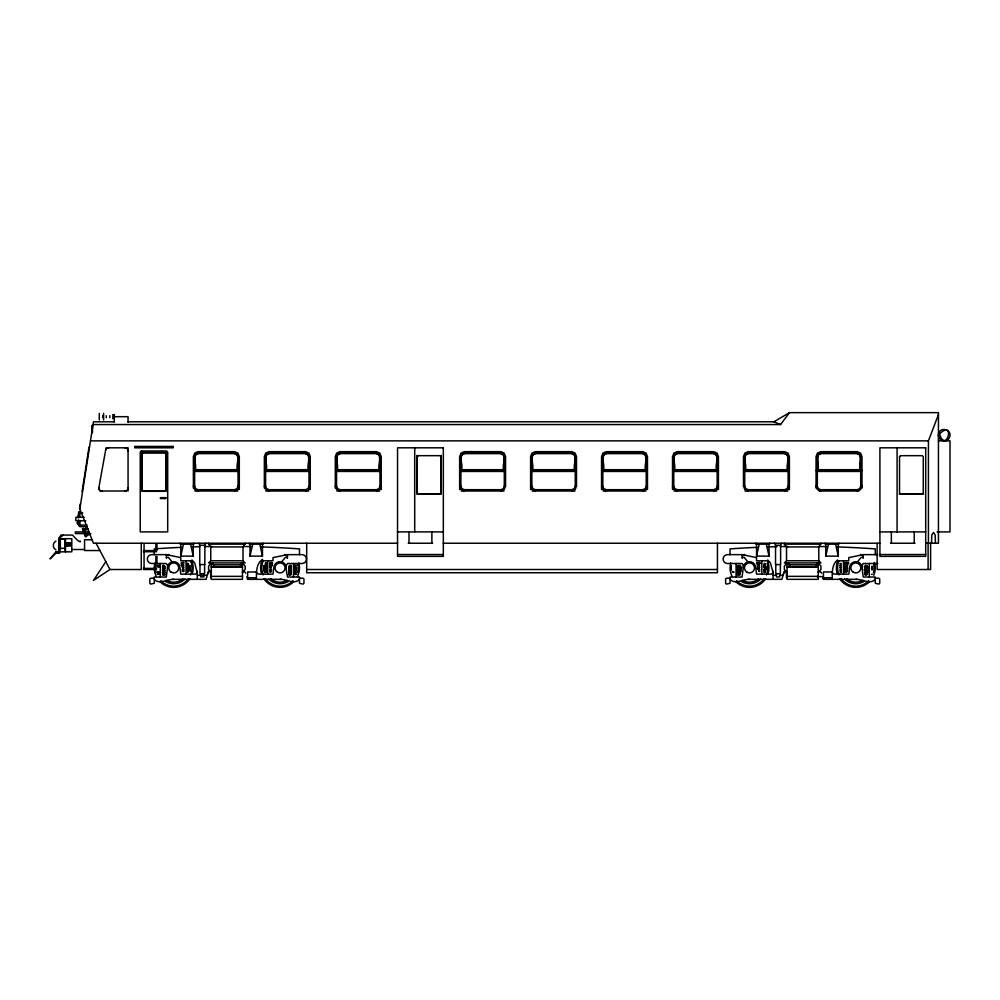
<?xml version="1.0" encoding="UTF-8"?>
<svg xmlns="http://www.w3.org/2000/svg" width="1000" height="1000" viewBox="0 0 1000 1000"><rect width="100%" height="100%" fill="white"/><g stroke="black" fill="none" stroke-linecap="round" stroke-linejoin="round"><path stroke-width="1.5" d="M864 569.913L864.7 569L868.012 568.675M743.487 566.3L742.075 577.025L730.062 577.025L730.062 583.3L726.425 584.113L725.612 583.3L725.612 578.987L726.425 578.188L730.062 578.188M263.788 569.2L263.712 568.525M79.525 508.787L79.675 507.812M79.825 506.85L79.975 505.887M80.125 504.925L80.275 503.95M82.075 491.737L89.025 447.075M847.45 567.675L847.525 568.362M299.475 579.338C295 584.925 285.425 578.837 280.05 579.338M875.25 579.338C870.775 584.925 861.2 578.837 855.825 579.338M98.537 489.513L106.062 447.812L128.062 447.812L128.062 491M238.05 486.075L237.05 488.638L234.613 489.688L198.088 489.688L195.65 488.638L194.638 486.075L194.638 456.575L195.65 454.025L198.088 452.962L234.613 452.962L237.05 454.025L238.05 456.575L238.05 486.075L239.3 486.075L237.925 489.562L234.613 491M309.012 486.075L308 488.638L305.562 489.688L269.037 489.688L266.613 488.638L265.6 486.075L265.6 456.575L266.613 454.025L269.037 452.962L305.562 452.962L308 454.025L309.012 456.575L309.012 486.075L310.262 486.075L308.888 489.562L305.562 491M379.975 486.075L378.963 488.638L376.525 489.688L340 489.688L337.562 488.638L336.562 486.075L336.562 456.575L337.562 454.025L340 452.962L376.525 452.962L378.963 454.025L379.975 456.575L379.975 486.075L381.225 486.075L379.85 489.562L376.525 491M504.3 486.075L503.3 488.638L500.863 489.688L464.338 489.688L461.9 488.638L460.887 486.075L460.887 456.575L461.9 454.025L464.338 452.962L500.863 452.962L503.3 454.025L504.3 456.575L504.3 486.075L505.562 486.075L505.562 456.575L504.188 453.1L500.863 451.65L464.338 451.65L461.012 453.1L459.637 456.575L459.637 489.538M505.562 486.075L504.188 489.562L500.863 491M575.262 486.075L574.25 488.638L571.825 489.688L535.3 489.688L532.863 488.638L531.85 486.075L531.85 456.575L532.863 454.025L535.3 452.962L571.825 452.962L574.25 454.025L575.262 456.575L575.262 486.075L576.512 486.075L576.512 456.575L575.138 453.1L571.825 451.65L535.3 451.65L531.975 453.1L530.6 456.575L530.6 489.538M576.512 486.075L575.138 489.562L571.825 491M646.225 486.075L645.212 488.638L642.775 489.688L606.25 489.688L603.812 488.638L602.812 486.075L602.812 456.575L603.812 454.025L606.25 452.962L642.775 452.962L645.212 454.025L646.225 456.575L646.225 486.075L647.475 486.075L646.1 489.562L642.775 491M717.175 486.075L716.175 488.638L713.737 489.688L677.212 489.688L674.775 488.638L673.763 486.075L673.763 456.575L674.775 454.025L677.212 452.962L713.737 452.962L716.175 454.025L717.175 456.575L717.175 486.075L718.425 486.075L717.05 489.562L713.737 491M788.138 486.075L787.125 488.638L784.688 489.688L748.162 489.688L745.738 488.638L744.725 486.075L744.725 456.575L745.738 454.025L748.162 452.962L784.688 452.962L787.125 454.025L788.138 456.575L788.138 486.075L789.388 486.075L788.012 489.562L784.688 491M860.725 486.075L859.712 488.638L857.275 489.688L820.75 489.688L818.312 488.638L817.312 486.075L817.312 456.575L818.312 454.025L820.75 452.962L857.275 452.962L859.712 454.025L860.725 456.575L860.725 486.075L861.975 486.075L860.6 489.562L857.275 491M193.238 544.15L193.238 556.125L180.775 556.125L183.45 544.15M262.462 544.15L262.462 556.125L250.012 556.125L252.675 544.15M769.013 544.15L769.013 556.125L756.55 556.125L759.225 544.15M838.238 544.15L838.238 556.125L825.788 556.125L828.45 544.15M263.75 571.213L263.738 570.525M847.475 565.675L847.487 566.362M182.062 566.362L181.812 565.425L183.775 565.65M190.025 570.525L190.012 571.213M208.45 571.25L206.112 579.338L172.575 579.338M784.225 571.25L781.888 579.338L748.35 579.338M928.425 543.225L928.425 440.863L938.438 414.562M190.062 568.525L189.988 569.2M198.875 543.225L199.762 545.262L199.762 564.538L204.838 564.538L204.838 545.262L205.725 543.225M774.65 543.225L775.537 545.262L775.537 564.538L780.612 564.538L780.612 545.262L781.5 543.225M741.325 569.913L739.463 570.688M285.85 566.3L287.475 563.5L302 563.5A4.438 4.438 0 0 0 306.438 559.062A4.438 4.438 0 0 0 302 554.637L287.475 554.637L272.987 557.612L272.987 560.8L261.7 560.8L261.7 560.075C256.087 564.175 256.388 573.062 256.462 579.338M861.625 566.3L863.25 563.5L877.775 563.5M737.325 568.9L741.312 568M105.812 561.675L93.45 580.462L109.963 569.513L141.263 569.513L141.263 543.225M78.737 522.55L78.15 523.387L77.088 522.55L77.688 524.075L78.737 523.237M93.025 424.55L780.562 424.55L789.5 412.65L938.438 412.65L938.438 543.225L925.7 543.225M243.025 560.775L210.75 560.775L208.588 562.925L245.175 562.925L243.025 560.775L243.025 546.938L245.175 543.225M818.8 560.775L786.525 560.775L784.362 562.925L820.962 562.925L818.8 560.775L818.8 546.938L820.962 543.225M242.475 572.575L245.175 569.362L245.175 566.138L242.475 562.925L242.475 579.338L211.3 579.338L211.3 562.925L208.588 566.138L208.588 569.362L211.3 572.575M756.612 563.775L759.488 563.062M818.25 572.575L820.962 569.362L820.962 566.138L818.25 562.925L818.25 579.338L787.075 579.338L787.075 562.925L784.362 566.138L784.362 569.362L787.075 572.575M58.688 553.212L58.688 538.688L71.8 538.688L71.8 551.838L56.013 551.838L50 558.875L56.013 553.212L59.562 553.212L59.562 551.838M63.312 535.075L58.688 538.688L61 535.075L72.463 535.075L77.85 540.662L80.312 541.85L80.312 541.087M743.575 566.075L747.887 561.888L744.287 557.5A1.45 1.45 0 0 0 742.138 558.25L742.075 554.637L727.55 554.637A4.438 4.438 0 0 0 723.112 559.062A4.438 4.438 0 0 0 727.55 563.5L742.075 563.5L743.7 566.3M757.525 568.587L757.463 567.362L759.587 567.6M55.963 541.062C52.425 542.737 52.425 548.225 55.963 549.913M848.612 562.562L844.775 563.188M127.775 421.8L773.863 421.8L789.5 412.65M165.025 568.475L162.675 568.812L164.85 569M288.7 567.137L291.075 566.788M741.062 566.375L737.3 566.925M181.912 562.638L183.837 562.475M272.538 562.762L270.15 563.112M757.7 562.638L759.613 562.475M766.038 566.413L766.25 567.65L764.025 567.337M288.612 569.163L291.1 568.75L288.612 568.4M165.113 566.462L162.638 566.85M83.725 529.087L87.275 527.675M82.725 529.7L83.8 529.275M83.975 529.738L87.537 528.325M87.613 528.513L84.05 529.925L83.462 528.425L82.387 528.85L85.55 536.8L86.613 536.375L86.275 535.525L85.213 535.95M87.875 529.175L84.312 530.588L86.088 535.062L89.65 533.65M85.763 534.212L89.312 532.812M86.013 534.875L89.575 533.462M86.35 535.712L89.913 534.3M288.663 571.1L291.137 570.725L288.688 570.425M181.238 563.425L182.025 563.225M288.712 573.038L291.175 572.688M181.287 565.325L182.075 565.163M165.037 574.412L162.587 574.738M198.088 453.625C191.6 455.387 197.162 465.337 195.263 469.688M269.037 453.625C262.55 455.387 268.125 465.337 266.225 469.688M340 453.625C333.512 455.387 339.087 465.337 337.188 469.688M464.338 453.625C457.85 455.387 463.425 465.337 461.525 469.688M535.3 453.625C528.812 455.387 534.375 465.337 532.475 469.688M606.25 453.625C599.763 455.387 605.337 465.337 603.438 469.688M677.212 453.625C670.725 455.387 676.287 465.337 674.388 469.688M748.162 453.625C741.675 455.387 747.25 465.337 745.35 469.688M820.75 453.625C814.262 455.387 819.837 465.337 817.938 469.688M877.775 554.637L863.25 554.637L848.775 557.612L848.775 560.8L837.475 560.8L837.475 560.075C831.862 564.175 832.163 573.062 832.237 579.338M164.925 570.513L163.688 570.688M164.975 572.463L162.55 572.75M288.775 574.975L291.2 574.675L288.738 574.412M864.825 572.938L868.037 572.612M182.138 564.587L181.762 563.45L183.738 563.713M190.2 568.375L189.325 568.5M272.425 564.775L270 565.062L272.475 565.325M757.4 565.25L759.513 565L757.6 564.862M757.85 566.538L757.588 565.425L759.55 565.65M173.725 579.338C168.35 578.837 158.775 584.925 154.3 579.338M749.5 579.338C744.125 578.837 734.55 584.925 730.075 579.338M865.037 574.888L866.975 574.675L864.85 574.487M757.613 567.163L759.55 566.962L757.4 566.775M739.963 565.3L737.2 565.538M739.963 572.6L737.262 572.837M740.037 573.188L737.225 573.438M740.025 574.575L737.275 574.812M865.225 570.887L868.025 570.638M189.125 566.562L189.825 566.487M182.275 570.4L183.888 570.237M189.938 569.775L187.237 570.013M190.012 570.35L188.325 570.525M263.95 565.538L266.625 565.3M263.637 566.15L266.475 565.9M263.888 567.5L266.613 567.263M263.688 568.088L266.488 567.837M263.837 569.45L266.588 569.212M263.75 570.025L266.512 569.788M271.575 569.388L269.938 569.55M271.512 571.35L269.9 571.5M758.637 564.513C756.95 565.212 757.438 562.35 759.513 563.713M765.6 566.487L763.988 566.65M765.113 568.5C766.475 567.5 766.275 570.462 764.05 569.288M765.725 569.775L764.087 569.925M839.725 565.538L841.338 565.388M847.412 564.913L844.7 565.15M847.463 565.487L844.663 565.737M839.663 567.5L841.3 567.337M847.475 566.862L844.725 567.1M847.4 567.438L844.638 567.675M847.537 568.8L844.737 569.05M847.35 569.388L844.625 569.625M847.588 570.737L844.75 570.988M847.288 571.35L844.613 571.587M157.15 565.275L159.162 565.112M162.525 565.462C165.225 564.362 165 567.65 162.613 566.175M162.488 567.438C165.275 565.988 165.2 569.425 162.463 568.15M162.463 569.425C165.275 568.088 165.037 571.462 162.488 570.125M162.6 571.388C165.15 570.237 165.1 573.5 162.525 572.112M162.575 573.35C165.25 571.95 165.2 575.462 162.562 574.075M291.163 566.175C288.612 567.475 288.863 564.338 291.25 565.462M291.312 568.15C288.575 569.425 288.488 565.988 291.288 567.438M296.675 567.75L294.675 567.9M296.712 568.337L294.637 568.5M291.275 570.125C288.738 571.462 288.5 568.088 291.312 569.425M296.663 570.312L294.613 570.475M291.25 572.112C288.438 573.35 288.8 569.925 291.163 571.388M296.613 572.288L294.6 572.45M291.212 574.075C288.562 575.462 288.512 571.95 291.2 573.35M296.575 574.275L294.587 574.438M866.938 566.175C864.388 567.475 864.638 564.338 867.025 565.462M871.562 566.45L872.537 566.375M867.087 568.15L864.887 568.462L865.15 567.288M871.538 567.825L872.463 567.75M871.525 568.425L872.487 568.337M867.062 570.125C864.513 571.462 864.275 568.088 867.087 569.425M871.562 569.8L872.5 569.725M867.025 572.112C864.212 573.35 864.575 569.925 866.95 571.388M866.988 574.075L864.85 574.325L865.163 573.188M871.438 574.35L872.35 574.275M182.8 565.087L183.738 565L181.175 564.688M182.85 567.038L183.775 566.962L182.8 566.938M270.038 563.713C272.413 562.388 272.75 565.7 269.975 564.425M270 565.65L272.15 565.413L271.712 566.362M270.975 566.938L270.038 567.025L270.925 567.038M269.962 567.6L270.912 567.513M270.062 568.962L271.025 568.888M270.1 570.913L271.062 570.825M764.025 564.688L764.95 564.612M758.75 570.325L759.663 570.237M840.212 563.525L841.188 563.438M764.1 570.525L765.062 570.438M840.113 564.138L841.1 564.05M764.062 572.463L765.013 572.375M840.163 566.062L841.125 565.988M840.2 568L841.162 567.925M840.325 569.375L841.275 569.288M840.25 569.95L841.2 569.862M840.288 571.312L841.237 571.237M157.95 565.788L159.062 565.7M187.275 564.188L188.388 564.1L187.312 563.962M158.05 567.175L159.15 567.1M187.162 564.763L188.238 564.688M187.15 566.725L188.212 566.65M265.413 563.438L266.55 563.362M265.325 564.05L266.462 563.962M187.25 571.962L188.337 571.888L187.237 571.737M294.75 565.925L295.9 565.837M294.65 566.538L295.788 566.45M265.462 571.237L266.575 571.15M294.7 569.888L295.788 569.8M266.525 571.737L265.45 571.825L266.512 571.962M294.713 571.862L295.825 571.775M294.725 573.825L295.85 573.75M737.188 567.525C741.325 565.938 741.263 569.5 737.175 568.062M737.163 569.5C741.287 568.05 741.125 571.5 737.188 570.05M737.337 570.862L741.275 571.462M737.25 571.475C741.213 570.163 741.15 573.525 737.2 572.025M844.675 563.8L847.788 563.45L847.45 564.35M867.987 566.712C863.2 565.775 863.325 569.763 868 568.9M114.325 416.688L128.062 416.688L128.062 422.175M113.737 421.8L93.45 421.8L79.862 508.988L93.45 543.225L397.537 543.225M90.475 440.863L928.425 440.863M938.438 440.863L950 440.863L950 531.912L938.438 531.912M134.725 447.125L173.2 447.125M194.638 469.688L238.05 469.688M265.6 469.688L309.012 469.688M336.562 469.688L379.975 469.688M460.887 469.688L504.3 469.688M531.85 469.688L575.262 469.688M602.812 469.688L646.225 469.688M673.763 469.688L717.175 469.688M744.725 469.688L788.138 469.688M817.312 469.688L860.725 469.688M194.925 470.562L237.775 470.562M265.875 470.562L310.262 470.562M336.838 470.562L381.225 470.562M461.175 470.562L504.025 470.562M532.125 470.562L574.987 470.562M603.088 470.562L645.938 470.562M674.05 470.562L716.9 470.562M745 470.562L787.862 470.562M816.05 470.562L861.975 470.562M194.638 471.438L238.05 471.438M265.6 471.438L309.012 471.438M336.562 471.438L379.975 471.438M460.887 471.438L504.3 471.438M531.85 471.438L575.262 471.438M602.812 471.438L646.225 471.438M673.763 471.438L717.175 471.438M744.725 471.438L788.138 471.438M817.312 471.438L860.725 471.438M194.638 486.075L193.388 486.075L194.762 489.562L198.088 491M265.6 486.075L264.35 486.075L265.725 489.562L269.037 491M336.562 486.075L335.3 486.075L336.675 489.562L340 491M460.887 486.075L459.637 486.075L461.012 489.562L464.338 491M531.85 486.075L530.6 486.075L531.975 489.562L535.3 491M602.812 486.075L601.562 486.075L602.938 489.562L606.25 491M673.763 486.075L672.513 486.075L673.888 489.562L677.212 491M789.388 489.538L789.388 456.575L788.012 453.1L784.688 451.65L748.162 451.65L744.85 453.1L743.475 456.575L743.475 486.075L744.725 486.075M817.312 486.075L816.05 486.075L817.425 489.562L820.75 491M99.763 491L126.575 491M194.925 491L237.775 491M265.875 491L308.738 491M336.838 491L379.688 491M461.175 491L504.025 491M532.125 491L574.987 491M603.088 491L645.938 491M674.05 491L716.9 491M745 491L787.862 491M819.112 491L858.913 491M899.2 494.162L923.587 494.162M79.3 512.25L78.513 512.25L78.737 514.288M79.3 512.7L78.737 517.712M79.862 512.913L82.762 512.913M84.213 517.238L75.862 517.238L75.862 520.725L85.775 520.725M79.3 523.875L78.637 523.875L79.3 525.15M79.862 525.05L87.112 525.05M87.112 526.675L79.862 526.675L79.862 520.725M89.113 531.912L75.338 531.912L75.338 533.587L90.875 533.587M397.537 531.912L443.325 531.912M879.912 531.912L925.7 531.912M58.688 538.888L60.338 538.888L60.338 549.925L58.688 549.925M65.45 538.888L64.75 538.888L64.75 549.925L65.45 549.925M60.338 539.237L64.75 539.237M92.338 539.763L84.562 539.763L84.562 550.538L100.125 550.538M65.45 542.712L67.325 542.712L67.325 546.112L65.45 546.112M408.225 543.225L432.638 543.225M443.325 543.225L879.912 543.225M890.6 543.225L915.013 543.225M65.088 543.562L70.225 543.562M208.588 543.225L208.588 544.15L245.175 544.15M784.362 543.225L784.362 544.15L820.962 544.15M65.088 545.262L70.225 545.262M199.762 545.262L204.838 545.262M775.537 545.262L780.612 545.262M208.588 544.15L210.75 546.938L243.025 546.938M784.362 544.15L786.525 546.938L818.8 546.938M60.338 548.3L64.75 548.3M71.8 549.513L84.562 549.513M167.5 567.913A6.225 6.225 0 0 1 173.725 561.675A6.225 6.225 0 0 1 179.963 567.913L180.775 574.138L194.312 574.138A3.388 3.388 0 0 0 197.2 572.7L194.675 562.925L192.062 560.075L192.062 560.8L180.775 560.8L180.775 557.612L166.3 554.637L151.775 554.637A4.438 4.438 0 0 0 147.338 559.062A4.438 4.438 0 0 0 151.775 563.5L166.3 563.5L167.925 566.3M397.537 554.538L443.325 554.538M879.912 554.538L925.7 554.538M211.3 566.663L242.475 566.663M787.075 566.663L818.25 566.663M211.3 567.112L242.475 567.112M787.075 567.112L818.25 567.112M306.688 569.513L717.438 569.513M197.312 575.3L207.288 575.3M773.088 575.3L775.938 575.3M780.212 575.3L783.062 575.3M211.3 576.362L242.475 576.362M787.075 576.362L818.25 576.362M816.963 576.638L823.175 576.638M247.662 577.762L256.462 577.762M823.438 577.762L832.237 577.762M154.288 578.188L150.65 578.188L149.838 578.987L149.838 583.3L150.65 584.113L154.288 583.3L154.288 577.025L166.3 577.025L167.712 566.3L172.113 561.888L168.512 557.5A1.45 1.45 0 0 0 166.363 558.25L166.3 554.637M299.488 578.188L303.125 578.188L303.938 578.987L303.938 583.3L303.125 584.113L299.488 583.3L299.488 577.025L287.475 577.025L285.438 564.788M875.263 578.188L878.9 578.188L879.712 578.987L879.712 583.3L878.9 584.113L875.263 583.3L875.263 577.025L863.25 577.025L861.75 566.075M246.887 576.663L247.662 579.338L281.2 579.338M822.663 576.663L823.438 579.338L856.975 579.338M844.737 562.975L845.837 563.062M844.638 564.35L845.75 564.425M844.712 564.925L846.75 565.087M844.663 566.287L845.775 566.375M844.7 566.875L846.7 567.038M844.675 568.225L845.812 568.312M844.775 568.837L845.925 568.913M760.55 563.188L756.712 562.562M844.6 570.163L846.575 570.325M844.762 570.763L845.888 570.85M844.625 572.125L846.625 572.275M265.5 562.737L266.6 562.812M265.525 564.688L266.613 564.763M265.562 566.65L266.625 566.725M187.225 563.362L188.363 563.438M266.537 570.013L263.825 569.775M187.15 565.3L189.825 565.538M187.3 565.9L190.138 566.15M187.162 567.263L189.887 567.5M187.275 567.837L190.075 568.088M187.175 569.212L189.938 569.45M187.262 569.788L190.025 570.025M187.2 571.15L188.312 571.237M868.025 566.925L864.262 566.375M866.85 570.775L867.987 570.862M737.25 566.087L740.088 566.237M737.337 566.712L741.325 567.65M737.325 568.675L741.3 569.55M737.3 570.638L738.413 570.725M737.288 572.612L740.05 572.863M737.225 574L740.025 574.25M737.262 574.587L739.987 574.837M294.6 565.112L296.625 565.275M294.625 567.1L295.725 567.175M294.637 569.062L295.75 569.15M157.875 565.837L159.012 565.925M159.113 566.538L157.012 566.375M157.95 571.775L159.062 571.862M159.175 572.45L157.162 572.288M157.912 573.75L159.037 573.825M159.188 574.438L157.2 574.275M845.713 562.475L847.625 562.638M840.312 569.85L841.237 569.925M764.137 563.438L765.113 563.525M764.225 564.05L765.212 564.138M840.263 570.438L841.225 570.525M763.988 565.388L764.9 565.462M840.312 572.375L841.263 572.463M764.2 565.988L765.163 566.062M764.163 567.925L766.312 568.162M759.488 568.962L757.337 568.725M764.137 569.862L765.8 570.025M759.613 569.55L757.837 569.462M758.487 570.825L759.45 570.913M764.087 571.237L765.037 571.312M758.737 571.425L759.65 571.5M269.938 562.475L271.85 562.638M270 566.375L270.963 566.45M269.887 570.237L271.5 570.4M183.625 563.112L181.238 562.762M265.45 570.525L263.75 570.35M269.925 572.2L270.85 572.275M264.538 572.375L265.487 572.463M183.8 567.6L182.138 567.438M182.75 568.888L183.7 568.962M183.837 569.55L182.2 569.388M182.7 570.825L183.675 570.913M183.875 571.5L182.25 571.35M937.075 531.912L937.987 531.987M867.062 567.438L864.987 567.2M866.988 572.75L865.05 572.55M866.975 573.35L864.825 573.1M732.775 571.7L733.725 571.775M733.863 572.362L732.225 572.212M291.137 566.85L288.65 566.462M291.212 572.75L288.788 572.463M162.7 566.788L165.075 567.137M162.638 570.725L165.113 571.1M162.6 572.688L165.062 573.038M162.562 574.675L165 574.975M846.688 564.513L847.412 564.587M271.012 563.138L272.538 563.425M264.438 568.5L263.575 568.375M865.1 570.6L865.863 570.688M847.525 563.225L848.713 563.775M742.075 554.637L756.55 557.612L756.55 560.8L767.85 560.8L767.85 560.075L770.45 562.925L773.012 572.575A3.388 3.388 0 0 1 770.088 574.138L756.55 574.138L755.738 567.913A6.225 6.225 0 0 0 749.5 561.675A6.225 6.225 0 0 0 743.275 567.913M857.275 453.625C863.763 455.387 858.2 465.337 860.088 469.688M784.688 453.625C791.188 455.387 785.612 465.337 787.513 469.688M713.737 453.625C720.225 455.387 714.65 465.337 716.55 469.688M642.775 453.625C649.262 455.387 643.7 465.337 645.6 469.688M571.825 453.625C578.312 455.387 572.737 465.337 574.637 469.688M748.162 491L744.85 489.562L743.475 486.075M500.863 453.625C507.35 455.387 501.775 465.337 503.675 469.688M376.525 453.625C383.013 455.387 377.45 465.337 379.338 469.688M305.562 453.625C312.05 455.387 306.488 465.337 308.387 469.688M234.613 453.625C241.1 455.387 235.525 465.337 237.425 469.688M780.562 424.55L773.863 421.8M859.587 563.975L857.438 561.888L861.038 557.5A1.45 1.45 0 0 1 863.188 558.25L863.25 554.637M283.812 563.975L281.663 561.888L285.262 557.5A1.45 1.45 0 0 1 287.413 558.25L287.475 554.637M96.05 543.225L109.963 569.513M835.575 544.15L838.238 556.125M766.338 544.15L769.013 556.125M259.8 544.15L262.462 556.125M190.562 544.15L193.238 556.125M935.438 543.225L935.175 535.025L933.487 532.475L931.8 535.025L931.538 543.225M930.6 543.225L930.6 569.513L877.125 569.513L877.125 543.225M928.1 543.225L928.1 569.513M914.25 531.912L914.25 543.225M897.087 447.812L897.087 531.912M891.363 531.912L891.363 543.225M875.263 554.637L875.263 548.888A1039.225 1039.225 0 0 0 837.475 546.938M869.262 563.5L869.262 577.025M861.975 488.075L861.975 456.575L860.6 453.1L857.275 451.65L820.75 451.65L817.425 453.1L816.05 456.575L816.05 488.075M860.413 469.688L860.413 455.375L858.737 453.625L819.287 453.625L817.625 455.375L817.625 469.688M843.5 560.8L843.5 574.138M838.913 543.225L838.913 544.15L825.113 544.15L825.113 543.225M825.788 544.15L825.788 556.125M823.438 579.338L823.438 571.975L832.237 571.975L832.35 572.7A3.388 3.388 0 0 0 835.238 574.138L848.775 574.138L849.587 567.913A6.225 6.225 0 0 1 855.825 561.675A6.225 6.225 0 0 1 862.05 567.913M817.312 562.925L817.312 564.8L788.562 564.8L788.562 562.925M816.25 564.8L816.25 566.663M789.625 564.8L789.625 566.663M787.825 469.688L787.825 455.375L786.15 453.625L746.712 453.625L745.037 455.375L745.037 469.688M786.525 546.938L786.525 560.775M786.45 571.975L786.45 577.863M780.375 564.538L780.375 573.675L775.775 573.675L775.775 564.538M779.7 573.675L779.7 576.925L776.438 576.925L776.438 573.675M773.088 571.25L773.088 579.338M769.675 543.225L769.675 544.15L755.888 544.15L755.888 543.225M761.825 560.8L761.825 574.138M756.55 544.15L756.55 556.125M736.062 563.5L736.062 577.025M730.062 554.637L730.062 548.888A1039.225 1039.225 0 0 1 757.262 547.337M718.425 489.538L718.425 456.575L717.05 453.1L713.737 451.65L677.212 451.65L673.888 453.1L672.513 456.575L672.513 489.538M717.438 543.225L717.438 572.737L306.688 572.737L306.688 543.225M716.862 469.688L716.862 455.375L715.2 453.625L675.75 453.625L674.075 455.375L674.075 469.688M647.475 489.538L647.475 456.575L646.1 453.1L642.775 451.65L606.25 451.65L602.938 453.1L601.562 456.575L601.562 489.538M645.913 469.688L645.913 455.375L644.237 453.625L604.788 453.625L603.125 455.375L603.125 469.688M574.95 469.688L574.95 455.375L573.275 453.625L533.837 453.625L532.163 455.375L532.163 469.688M503.988 469.688L503.988 455.375L502.325 453.625L462.875 453.625L461.213 455.375L461.213 469.688M441.213 455.35L441.213 494.162L416.825 494.162L416.825 455.35M431.875 531.912L431.875 543.225M414.712 447.812L414.712 531.912M408.988 531.912L408.988 543.225M381.225 489.538L381.225 456.575L379.85 453.1L376.525 451.65L340 451.65L336.675 453.1L335.3 456.575L335.3 488.075M379.65 469.688L379.65 455.375L377.987 453.625L338.537 453.625L336.875 455.375L336.875 469.688M310.262 489.538L310.262 456.575L308.888 453.1L305.562 451.65L269.037 451.65L265.725 453.1L264.35 456.575L264.35 488.075M308.7 469.688L308.7 455.375L307.025 453.625L267.587 453.625L265.912 455.375L265.912 469.688M299.488 554.637L299.488 548.888A1039.225 1039.225 0 0 0 261.7 546.938M293.475 563.5L293.475 577.025M267.725 560.8L267.725 574.138M263.137 543.225L263.137 544.15L249.338 544.15L249.338 543.225M250.012 544.15L250.012 556.125M247.662 579.338L247.662 571.975L256.462 571.975L256.575 572.7A3.388 3.388 0 0 0 259.45 574.138L272.987 574.138L273.812 567.913A6.225 6.225 0 0 1 280.05 561.675A6.225 6.225 0 0 1 286.275 567.913M241.537 562.925L241.537 564.8L212.775 564.8L212.775 562.925M240.463 564.8L240.463 566.663M239.3 489.538L239.3 456.575L237.925 453.1L234.613 451.65L198.088 451.65L194.762 453.1L193.388 456.575L193.388 488.075M237.738 469.688L237.738 455.375L236.075 453.625L196.625 453.625L194.95 455.375L194.95 469.688M213.85 564.8L213.85 566.663M210.75 546.938L210.75 560.775M210.675 571.975L210.675 577.863M204.6 564.538L204.6 573.675L199.988 573.675L199.988 564.538M203.925 573.675L203.925 576.925L200.662 576.925L200.662 573.675M197.312 571.25L197.312 579.338M193.9 543.225L193.9 544.15L180.113 544.15L180.113 543.225M186.05 560.8L186.05 574.138M180.775 544.15L180.775 556.125M164.925 497.65L164.925 498.562M160.287 563.5L160.287 577.025M156.962 543.913L156.962 550.375M156.962 556.362L156.962 562.825M155.85 543.913L155.85 550.375M155.85 556.362L155.85 562.825M154.288 554.637L154.288 548.888A1039.225 1039.225 0 0 1 181.488 547.337M144.062 543.913L144.062 569.513M114.325 414.487L114.325 422.175M112.863 414.487L112.863 418.875M109.787 415.688L109.787 417.675M106.287 415.688L106.287 417.675M103.612 413.363L103.612 420M102.775 415.688L102.775 417.675M99.275 413.363L99.275 420M92.487 425.875L92.487 432.388M91.925 425.3L91.925 432.962M79.862 511.287L79.862 517.238M79.3 511.637L79.3 517.425M79.3 520.538L79.3 526.325L79.025 525.15M78.737 520.25L78.737 524.975M78.15 514.6L78.15 517.85M78.15 520.112L78.15 524.075M77.688 523.387L77.688 524.075M66.762 543.562L66.762 545.262M65.45 538.688L65.45 551.838M59.625 538.888L59.625 549.925M56.013 551.838L56.013 553.212M128.062 487.837A3.162 3.162 0 0 1 124.9 491M102 491A3.162 3.162 0 0 1 98.85 487.837M105.712 449.762A3.162 3.162 0 0 1 108.637 447.812M124.9 447.812A3.162 3.162 0 0 1 128.062 450.975M767.85 546.938A1039.225 1039.225 0 0 1 777.125 546.663M780.212 546.587A1039.225 1039.225 0 0 1 787.95 546.45M818.913 546.475A1039.225 1039.225 0 0 1 826.65 546.625M818.25 571.25A3.787 3.787 0 0 1 821.587 573.237M783.438 573.987A3.787 3.787 0 0 1 786.263 571.337M874.6 562.875A19.438 19.438 0 0 1 873.787 575.35M869.575 581.65A19.438 19.438 0 0 1 839.65 578.7M837.038 572.938A19.438 19.438 0 0 1 837.862 560.462M862.962 580.288A14.287 14.287 0 0 1 846.637 578.85M860.7 554.475A14.287 14.287 0 0 1 862.962 555.538M863.737 581.625A15.838 15.838 0 0 1 844.625 579.1M873.45 563.188A18.25 18.25 0 0 1 873.45 572.638M868.725 580.812A18.25 18.25 0 0 1 841.338 579.025M838.962 574.888A18.25 18.25 0 0 1 838.962 560.925M767.463 560.462A19.438 19.438 0 0 1 768.288 572.938M765.675 578.7A19.438 19.438 0 0 1 735.763 581.65M732.075 576.512A19.438 19.438 0 0 1 730.725 562.875M758.688 578.85A14.287 14.287 0 0 1 742.362 580.288M742.362 555.538A14.287 14.287 0 0 1 744.625 554.475M760.7 579.1A15.838 15.838 0 0 1 741.587 581.625M767.138 563.188A18.25 18.25 0 0 1 766.363 574.888M763.988 579.025A18.25 18.25 0 0 1 736.6 580.812M731.413 570.288A18.25 18.25 0 0 1 731.413 565.525M192.062 546.938A1039.225 1039.225 0 0 1 199.8 546.7M204.438 546.587A1039.225 1039.225 0 0 1 212.175 546.45M243.137 546.475A1039.225 1039.225 0 0 1 250.875 546.625M242.475 571.25A3.787 3.787 0 0 1 245.8 573.237M207.662 573.987A3.787 3.787 0 0 1 210.487 571.337M298.825 562.875A19.438 19.438 0 0 1 297.475 576.512M293.788 581.65A19.438 19.438 0 0 1 263.875 578.7M261.262 572.938A19.438 19.438 0 0 1 262.613 559.3M287.188 580.288A14.287 14.287 0 0 1 270.85 578.85M284.925 554.475A14.287 14.287 0 0 1 287.188 555.538M287.962 581.625A15.838 15.838 0 0 1 268.85 579.1M297.938 564.338A18.25 18.25 0 0 1 297.675 572.638M292.95 580.812A18.25 18.25 0 0 1 265.562 579.025M263.188 574.888A18.25 18.25 0 0 1 263.188 560.925M191.688 560.462A19.438 19.438 0 0 1 192.512 572.938M189.9 578.7A19.438 19.438 0 0 1 159.975 581.65M156.287 576.512A19.438 19.438 0 0 1 154.325 569.175M154.288 567.913A19.438 19.438 0 0 1 154.95 562.875M182.913 578.85A14.287 14.287 0 0 1 166.588 580.288M166.588 555.538A14.287 14.287 0 0 1 168.837 554.475M184.925 579.1A15.838 15.838 0 0 1 165.812 581.625M190.588 560.925A18.25 18.25 0 0 1 190.588 574.888M188.212 579.025A18.25 18.25 0 0 1 160.825 580.812M156.1 572.638A18.25 18.25 0 0 1 155.825 564.338M938.637 433.587C936.45 440.688 948.15 443.825 949.8 436.575C952 429.487 940.288 426.35 938.637 433.587M939.488 433.812C946.162 455.087 955.9 418.725 939.488 433.812M141.387 450.975L140.225 452.137L140.225 531.912L167.7 531.912L167.7 452.137L166.537 450.975L141.387 450.975M143.1 452.837L142.1 453.85L142.1 490L143.1 491L164.825 491L165.825 490L165.825 453.85L164.825 452.837L143.1 452.837M418.15 455.675L417.15 456.675L417.15 492.825L418.15 493.825L439.875 493.825L440.875 492.825L440.875 456.675L439.875 455.675L418.15 455.675M900.525 455.675L899.525 456.675L899.525 492.825L900.525 493.825L922.25 493.825L923.263 492.825L923.263 456.675L922.25 455.675L900.525 455.675M765.062 571.8L764.125 571.888L765.025 571.9M841.225 571.825L840.3 571.9L841.2 571.888M173.2 446.438L134.725 446.438L134.725 447.812L173.2 447.812L173.2 446.438M443.325 447.812L397.537 447.812L397.537 556.362L443.325 556.362L443.325 447.812M925.7 447.812L879.912 447.812L879.912 556.362L925.7 556.362L925.7 447.812M166.15 452.512L141.762 452.512L141.762 491.325L166.15 491.325L166.15 452.512M165.825 497.65L160.413 497.65L160.413 498.562L165.825 498.562L165.825 497.65M70.325 542.712L68.45 542.712L68.45 546.112L70.325 546.112L70.325 542.712M156.412 550.6L143.5 550.6L143.5 551.725L156.412 551.725L156.412 550.6M156.412 568.387L143.5 568.387L143.5 569.513L156.412 569.513L156.412 568.387M747 572.238A5 5 0 0 0 754.513 567.913A5 5 0 0 0 747 563.575A5 5 0 0 0 747 572.238M853.312 572.238A5 5 0 0 0 860.825 567.913A5 5 0 0 0 853.312 563.575A5 5 0 0 0 853.312 572.238M171.225 572.238A5 5 0 0 0 178.738 567.913A5 5 0 0 0 171.225 563.575A5 5 0 0 0 171.225 572.238M277.538 572.238A5 5 0 0 0 285.05 567.913A5 5 0 0 0 277.538 563.575A5 5 0 0 0 277.538 572.238"/></g></svg>
